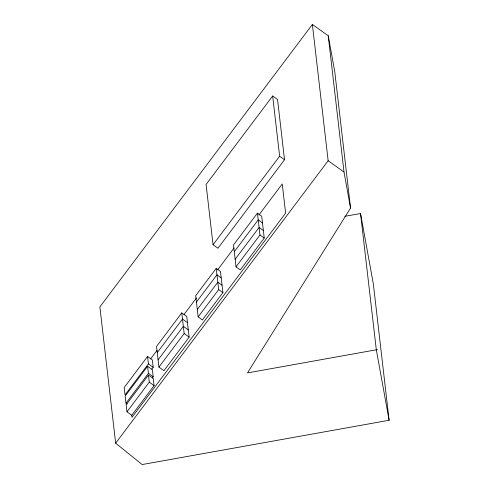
<?xml version="1.0" encoding="UTF-8"?>
<svg xmlns="http://www.w3.org/2000/svg" width="489" height="489" viewBox="0 0 489 489"><rect width="100%" height="100%" fill="white"/><g stroke="black" fill="none" stroke-linecap="round" stroke-linejoin="round"><path stroke-width="0.73" d="M344.812 216.334L360.54 213.516L373.345 283.975L389.122 420.259L142.152 464.55L115.655 443.187L99.878 306.903L312.373 24.45L328.235 35.746L334.776 71.755L350.552 208.039L247.483 372.905L377.361 349.611M272.66 95.985L206.077 184.481L213.051 244.72L217.941 248.259L284.519 159.756L277.55 99.524L272.66 95.985L279.635 156.217L213.051 244.72M147.556 356.469L124.182 387.539L125.037 394.929L148.411 363.859L147.556 356.469L152.342 359.935L153.198 367.325L151.822 369.152M181.774 312.899L156.541 346.438L158.931 367.068L163.919 370.68L189.145 337.147L186.761 316.511L181.774 312.899L184.164 333.535L158.931 367.068M257.446 213.106L233.491 244.946L236.022 266.829L240.288 269.916L264.243 238.076L261.707 216.199L257.446 213.106L259.977 234.989L236.022 266.829M216.224 268.369L195.692 295.668L198.149 316.89L202.379 319.953L222.911 292.654L220.46 271.432L216.224 268.369L218.681 289.592L198.149 316.89M150.643 358.877L157.061 350.344M184.115 314.384L196.492 297.929M217.587 269.891L234.09 247.954M258.852 215.044L282.239 183.962L285.613 213.131L132.012 417.3L131.779 415.265L154.084 385.607L153.271 378.559L148.479 375.087L126.168 404.745L126.987 411.793L131.779 415.265M157.256 352.612L182.489 319.079L187.476 322.691M152.299 378.028L153.216 376.811L152.391 369.721L147.605 366.255L125.166 396.078L125.991 403.168L127.189 404.036M196.431 302.092L216.969 274.794L221.199 277.862M234.274 251.725L258.229 219.885L262.495 222.972M158.094 359.843L183.326 326.304L188.308 329.916M125.991 403.168L148.424 373.345L147.605 366.255M197.287 309.488L217.825 282.196L222.055 285.258M235.148 259.274L259.103 227.44L263.369 230.527M126.987 411.793L149.298 382.141L148.479 375.087M115.655 443.187L328.15 160.734L312.373 24.45M328.15 160.734L344.011 172.03L350.552 208.039M279.635 156.217L284.519 159.756M259.977 234.989L264.243 238.076M218.681 289.592L222.911 292.654M184.164 333.535L189.145 337.147M148.411 363.859L153.198 367.325M148.424 373.345L153.216 376.811M149.298 382.141L154.084 385.607M389.122 420.259L376.316 349.8L360.54 213.516M328.235 35.746L344.011 172.03"/></g></svg>
